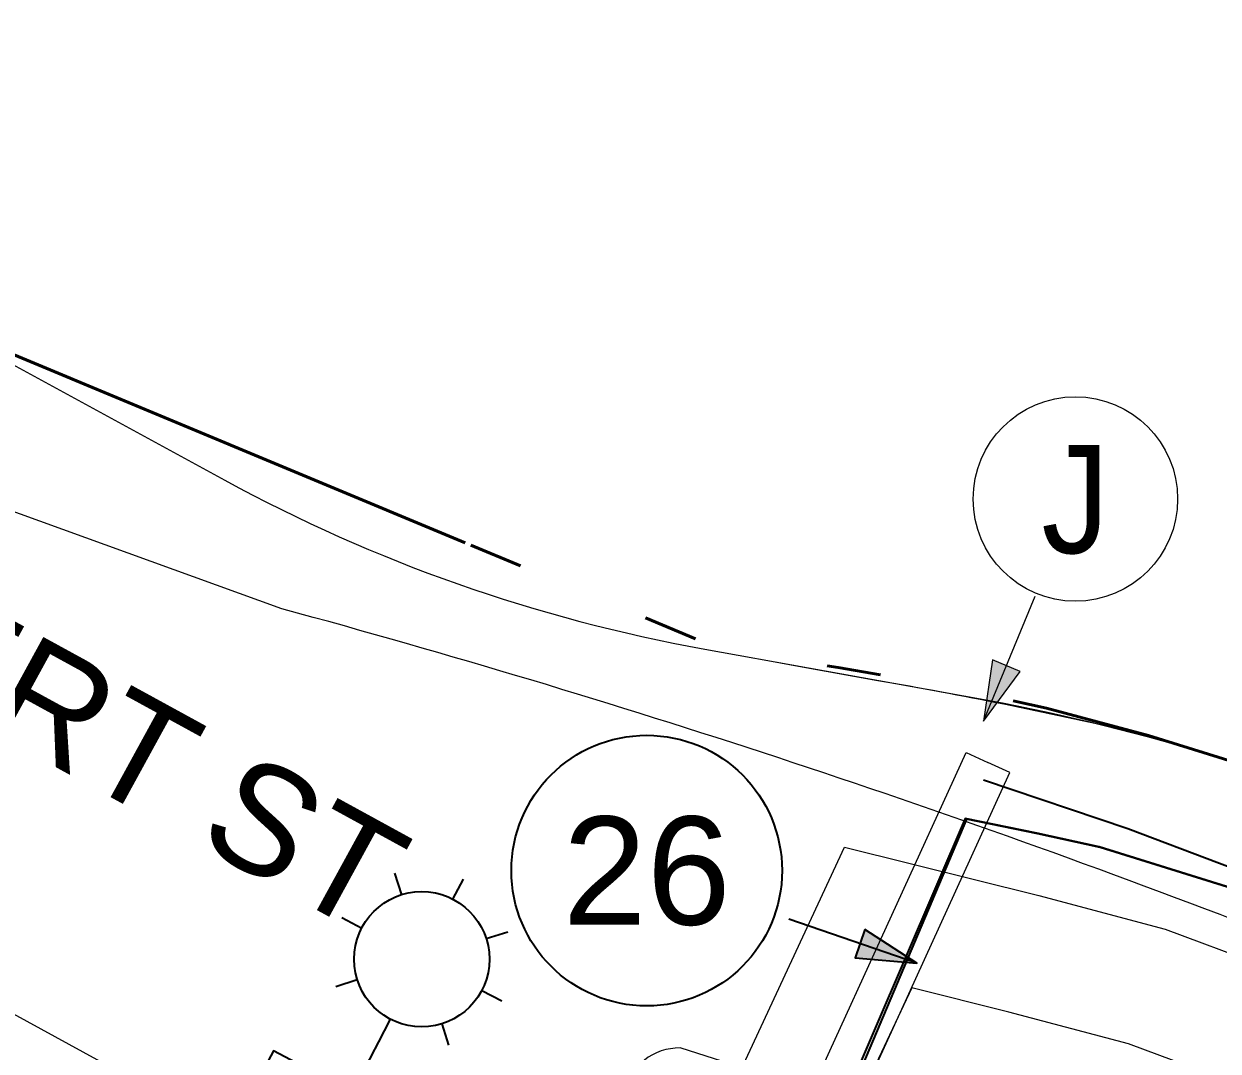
# Model space of a CAD drawing. Header units: metres. Extents: x 279683 to 1215799, y 6210454 to 24863887.
# Drawn here: x 280139.04 to 280158.9, y 6217044.48 to 6217061.56 of the extents above; entities that cross this region are included whole.
import ezdxf
from ezdxf.enums import TextEntityAlignment as Align

# ---------------------------------------------------------------- set-up
doc = ezdxf.new("R2010")
doc.units = ezdxf.units.M
doc.linetypes.add('PHANTOM', pattern=[6.15, 3, -0.75, 0.3, -0.75, 0.3, -0.75, 0.3])
doc.layers.get('0').update_dxf_attribs({"color": 6})
for name, color, linetype, lineweight in [('_User Miscellaneous1', 11, 'Continuous', 13), ('_User Miscellaneous6', 13, 'Continuous', 13), ('_User Miscellaneous7', 3, 'Continuous', 13), ('_User_HV_Exist', 1, 'Continuous', 25), ('_User_LV_Exist', 5, 'Continuous', 25), ('Cadastre Road Names_SP_HV_LV_SL_EXT', 211, 'Continuous', 15)]:
    doc.layers.add(name, color=color, linetype=linetype, lineweight=lineweight)
doc.layers.add('_User Miscellaneous11', color=252, linetype='Continuous', lineweight=13, transparency=0.5)
for name, color, linetype in [('Duct_SP_NEW', 2, 'Continuous'), ('Mains_LV_New_T84', 2, 'Cable x'), ('Notes_SP_NEW', 2, 'Continuous'), ('Trench_SP_NEW', 2, 'Continuous')]:
    doc.layers.add(name, color=color, linetype=linetype)
doc.styles.add('SL_LABEL', font='arial.ttf', dxfattribs={"height": 2})
doc.styles.get("Standard").update_dxf_attribs({"font": 'arial.ttf'})
doc.linetypes.add('Cable New UG', pattern='A,5.5,-0.01,["X",Standard,S=1.8,R=0,X=0,Y=-0.94],-1.7', length=7.21)
doc.linetypes.add('Cable x', pattern='A,4.5,-0.01,["X",Standard,S=1.25,R=0,X=0,Y=-0.65],-1.2', length=5.71)
doc.linetypes.add('IE Trench HV', pattern='A,4,-0.4,["/",Standard,S=2,R=0,X=0.25,Y=-1],-1.6', length=6)

# ---------------------------------------------------------------- blocks, each defined once
blk = doc.blocks.new('*U426')
h = blk.add_hatch(color=256)
h.dxf.hatch_style = 1
h.paths.add_polyline_path([(-0.916, -2.868), (-1.378, -2.677), (-1.529, -3.696)])
at = {"flags": 128}
blk.add_lwpolyline([(-0.916, -2.868), (-1.378, -2.677), (-1.529, -3.696), (-0.916, -2.868)], dxfattribs=at)
blk.add_wipeout([(0, 1.75), (-0.021, 1.75), (-0.043, 1.749), (-0.064, 1.749), (-0.086, 1.748), (-0.107, 1.747), (-0.129, 1.745), (-0.15, 1.744), (-0.172, 1.742), (-0.193, 1.739), (-0.214, 1.737), (-0.236, 1.734), (-0.257, 1.731), (-0.278, 1.728), (-0.299, 1.724), (-0.32, 1.72), (-0.341, 1.716), (-0.362, 1.712), (-0.383, 1.707), (-0.404, 1.703), (-0.425, 1.698), (-0.446, 1.692), (-0.467, 1.687), (-0.487, 1.681), (-0.508, 1.675), (-0.529, 1.668), (-0.549, 1.662), (-0.569, 1.655), (-0.59, 1.648), (-0.61, 1.64), (-0.63, 1.633), (-0.65, 1.625), (-0.67, 1.617), (-0.689, 1.608), (-0.709, 1.6), (-0.729, 1.591), (-0.748, 1.582), (-0.768, 1.573), (-0.787, 1.563), (-0.806, 1.553), (-0.825, 1.543), (-0.844, 1.533), (-0.863, 1.523), (-0.881, 1.512), (-0.9, 1.501), (-0.918, 1.49), (-0.936, 1.478), (-0.954, 1.467), (-0.972, 1.455), (-0.99, 1.443), (-1.008, 1.431), (-1.025, 1.418), (-1.042, 1.406), (-1.06, 1.393), (-1.077, 1.38), (-1.094, 1.366), (-1.11, 1.353), (-1.127, 1.339), (-1.143, 1.325), (-1.159, 1.311), (-1.175, 1.297), (-1.191, 1.282), (-1.207, 1.267), (-1.222, 1.253), (-1.237, 1.237), (-1.253, 1.222), (-1.267, 1.207), (-1.282, 1.191), (-1.297, 1.175), (-1.311, 1.159), (-1.325, 1.143), (-1.339, 1.127), (-1.353, 1.11), (-1.366, 1.094), (-1.38, 1.077), (-1.393, 1.06), (-1.406, 1.042), (-1.418, 1.025), (-1.431, 1.008), (-1.443, 0.99), (-1.455, 0.972), (-1.467, 0.954), (-1.478, 0.936), (-1.49, 0.918), (-1.501, 0.9), (-1.512, 0.881), (-1.523, 0.863), (-1.533, 0.844), (-1.543, 0.825), (-1.553, 0.806), (-1.563, 0.787), (-1.573, 0.768), (-1.582, 0.748), (-1.591, 0.729), (-1.6, 0.709), (-1.608, 0.689), (-1.617, 0.67), (-1.625, 0.65), (-1.633, 0.63), (-1.64, 0.61), (-1.648, 0.59), (-1.655, 0.569), (-1.662, 0.549), (-1.668, 0.529), (-1.675, 0.508), (-1.681, 0.487), (-1.687, 0.467), (-1.692, 0.446), (-1.698, 0.425), (-1.703, 0.404), (-1.707, 0.383), (-1.712, 0.362), (-1.716, 0.341), (-1.72, 0.32), (-1.724, 0.299), (-1.728, 0.278), (-1.731, 0.257), (-1.734, 0.236), (-1.737, 0.214), (-1.739, 0.193), (-1.742, 0.172), (-1.744, 0.15), (-1.745, 0.129), (-1.747, 0.107), (-1.748, 0.086), (-1.749, 0.064), (-1.749, 0.043), (-1.75, 0.021), (-1.75, 0), (-1.75, -0.021), (-1.749, -0.043), (-1.749, -0.064), (-1.748, -0.086), (-1.747, -0.107), (-1.745, -0.129), (-1.744, -0.15), (-1.742, -0.172), (-1.739, -0.193), (-1.737, -0.214), (-1.734, -0.236), (-1.731, -0.257), (-1.728, -0.278), (-1.724, -0.299), (-1.72, -0.32), (-1.716, -0.341), (-1.712, -0.362), (-1.707, -0.383), (-1.703, -0.404), (-1.698, -0.425), (-1.692, -0.446), (-1.687, -0.467), (-1.681, -0.487), (-1.675, -0.508), (-1.668, -0.529), (-1.662, -0.549), (-1.655, -0.569), (-1.648, -0.59), (-1.64, -0.61), (-1.633, -0.63), (-1.625, -0.65), (-1.617, -0.67), (-1.608, -0.689), (-1.6, -0.709), (-1.591, -0.729), (-1.582, -0.748), (-1.573, -0.768), (-1.563, -0.787), (-1.553, -0.806), (-1.543, -0.825), (-1.533, -0.844), (-1.523, -0.863), (-1.512, -0.881), (-1.501, -0.9), (-1.49, -0.918), (-1.478, -0.936), (-1.467, -0.954), (-1.455, -0.972), (-1.443, -0.99), (-1.431, -1.008), (-1.418, -1.025), (-1.406, -1.042), (-1.393, -1.06), (-1.38, -1.077), (-1.366, -1.094), (-1.353, -1.11), (-1.339, -1.127), (-1.325, -1.143), (-1.311, -1.159), (-1.297, -1.175), (-1.282, -1.191), (-1.267, -1.207), (-1.253, -1.222), (-1.237, -1.237), (-1.222, -1.253), (-1.207, -1.267), (-1.191, -1.282), (-1.175, -1.297), (-1.159, -1.311), (-1.143, -1.325), (-1.127, -1.339), (-1.11, -1.353), (-1.094, -1.366), (-1.077, -1.38), (-1.06, -1.393), (-1.042, -1.406), (-1.025, -1.418), (-1.008, -1.431), (-0.99, -1.443), (-0.972, -1.455), (-0.954, -1.467), (-0.936, -1.478), (-0.918, -1.49), (-0.9, -1.501), (-0.881, -1.512), (-0.863, -1.523), (-0.844, -1.533), (-0.825, -1.543), (-0.806, -1.553), (-0.787, -1.563), (-0.768, -1.573), (-0.748, -1.582), (-0.729, -1.591), (-0.709, -1.6), (-0.689, -1.608), (-0.67, -1.617), (-0.65, -1.625), (-0.63, -1.633), (-0.61, -1.64), (-0.59, -1.648), (-0.569, -1.655), (-0.549, -1.662), (-0.529, -1.668), (-0.508, -1.675), (-0.487, -1.681), (-0.467, -1.687), (-0.446, -1.692), (-0.425, -1.698), (-0.404, -1.703), (-0.383, -1.707), (-0.362, -1.712), (-0.341, -1.716), (-0.32, -1.72), (-0.299, -1.724), (-0.278, -1.728), (-0.257, -1.731), (-0.236, -1.734), (-0.214, -1.737), (-0.193, -1.739), (-0.172, -1.742), (-0.15, -1.744), (-0.129, -1.745), (-0.107, -1.747), (-0.086, -1.748), (-0.064, -1.749), (-0.043, -1.749), (-0.021, -1.75), (0, -1.75), (0.021, -1.75), (0.043, -1.749), (0.064, -1.749), (0.086, -1.748), (0.107, -1.747), (0.129, -1.745), (0.15, -1.744), (0.172, -1.742), (0.193, -1.739), (0.214, -1.737), (0.236, -1.734), (0.257, -1.731), (0.278, -1.728), (0.299, -1.724), (0.32, -1.72), (0.341, -1.716), (0.362, -1.712), (0.383, -1.707), (0.404, -1.703), (0.425, -1.698), (0.446, -1.692), (0.467, -1.687), (0.487, -1.681), (0.508, -1.675), (0.529, -1.668), (0.549, -1.662), (0.569, -1.655), (0.59, -1.648), (0.61, -1.64), (0.63, -1.633), (0.65, -1.625), (0.67, -1.617), (0.689, -1.608), (0.709, -1.6), (0.729, -1.591), (0.748, -1.582), (0.768, -1.573), (0.787, -1.563), (0.806, -1.553), (0.825, -1.543), (0.844, -1.533), (0.863, -1.523), (0.881, -1.512), (0.9, -1.501), (0.918, -1.49), (0.936, -1.478), (0.954, -1.467), (0.972, -1.455), (0.99, -1.443), (1.008, -1.431), (1.025, -1.418), (1.042, -1.406), (1.06, -1.393), (1.077, -1.38), (1.094, -1.366), (1.11, -1.353), (1.127, -1.339), (1.143, -1.325), (1.159, -1.311), (1.175, -1.297), (1.191, -1.282), (1.207, -1.267), (1.222, -1.253), (1.237, -1.237), (1.253, -1.222), (1.267, -1.207), (1.282, -1.191), (1.297, -1.175), (1.311, -1.159), (1.325, -1.143), (1.339, -1.127), (1.353, -1.11), (1.366, -1.094), (1.38, -1.077), (1.393, -1.06), (1.406, -1.042), (1.418, -1.025), (1.431, -1.008), (1.443, -0.99), (1.455, -0.972), (1.467, -0.954), (1.478, -0.936), (1.49, -0.918), (1.501, -0.9), (1.512, -0.881), (1.523, -0.863), (1.533, -0.844), (1.543, -0.825), (1.553, -0.806), (1.563, -0.787), (1.573, -0.768), (1.582, -0.748), (1.591, -0.729), (1.6, -0.709), (1.608, -0.689), (1.617, -0.67), (1.625, -0.65), (1.633, -0.63), (1.64, -0.61), (1.648, -0.59), (1.655, -0.569), (1.662, -0.549), (1.668, -0.529), (1.675, -0.508), (1.681, -0.487), (1.687, -0.467), (1.692, -0.446), (1.698, -0.425), (1.703, -0.404), (1.707, -0.383), (1.712, -0.362), (1.716, -0.341), (1.72, -0.32), (1.724, -0.299), (1.728, -0.278), (1.731, -0.257), (1.734, -0.236), (1.737, -0.214), (1.739, -0.193), (1.742, -0.172), (1.744, -0.15), (1.745, -0.129), (1.747, -0.107), (1.748, -0.086), (1.749, -0.064), (1.749, -0.043), (1.75, -0.021), (1.75, 0), (1.75, 0.021), (1.749, 0.043), (1.749, 0.064), (1.748, 0.086), (1.747, 0.107), (1.745, 0.129), (1.744, 0.15), (1.742, 0.172), (1.739, 0.193), (1.737, 0.214), (1.734, 0.236), (1.731, 0.257), (1.728, 0.278), (1.724, 0.299), (1.72, 0.32), (1.716, 0.341), (1.712, 0.362), (1.707, 0.383), (1.703, 0.404), (1.698, 0.425), (1.692, 0.446), (1.687, 0.467), (1.681, 0.487), (1.675, 0.508), (1.668, 0.529), (1.662, 0.549), (1.655, 0.569), (1.648, 0.59), (1.64, 0.61), (1.633, 0.63), (1.625, 0.65), (1.617, 0.67), (1.608, 0.689), (1.6, 0.709), (1.591, 0.729), (1.582, 0.748), (1.573, 0.768), (1.563, 0.787), (1.553, 0.806), (1.543, 0.825), (1.533, 0.844), (1.523, 0.863), (1.512, 0.881), (1.501, 0.9), (1.49, 0.918), (1.478, 0.936), (1.467, 0.954), (1.455, 0.972), (1.443, 0.99), (1.431, 1.008), (1.418, 1.025), (1.406, 1.042), (1.393, 1.06), (1.38, 1.077), (1.366, 1.094), (1.353, 1.11), (1.339, 1.127), (1.325, 1.143), (1.311, 1.159), (1.297, 1.175), (1.282, 1.191), (1.267, 1.207), (1.253, 1.222), (1.237, 1.237), (1.222, 1.253), (1.207, 1.267), (1.191, 1.282), (1.175, 1.297), (1.159, 1.311), (1.143, 1.325), (1.127, 1.339), (1.11, 1.353), (1.094, 1.366), (1.077, 1.38), (1.06, 1.393), (1.042, 1.406), (1.025, 1.418), (1.008, 1.431), (0.99, 1.443), (0.972, 1.455), (0.954, 1.467), (0.936, 1.478), (0.918, 1.49), (0.9, 1.501), (0.881, 1.512), (0.863, 1.523), (0.844, 1.533), (0.825, 1.543), (0.806, 1.553), (0.787, 1.563), (0.768, 1.573), (0.748, 1.582), (0.729, 1.591), (0.709, 1.6), (0.689, 1.608), (0.67, 1.617), (0.65, 1.625), (0.63, 1.633), (0.61, 1.64), (0.59, 1.648), (0.569, 1.655), (0.549, 1.662), (0.529, 1.668), (0.508, 1.675), (0.487, 1.681), (0.467, 1.687), (0.446, 1.692), (0.425, 1.698), (0.404, 1.703), (0.383, 1.707), (0.362, 1.712), (0.341, 1.716), (0.32, 1.72), (0.299, 1.724), (0.278, 1.728), (0.257, 1.731), (0.236, 1.734), (0.214, 1.737), (0.193, 1.739), (0.172, 1.742), (0.15, 1.744), (0.129, 1.745), (0.107, 1.747), (0.086, 1.748), (0.064, 1.749), (0.043, 1.749), (0.021, 1.75)])
blk.add_line((-1.529, -3.696), (-0.669, -1.617))
blk.add_circle((0, 0), 1.7)
at = {"width": 0.9}
blk.add_attdef('CODE', text='', height=1.8, dxfattribs=at).set_placement((0, 0), align=Align.MIDDLE_CENTER)
at = {"flags": 1}
blk.add_attdef('Z', (0, 0), '', height=0.2, dxfattribs=at)
blk = doc.blocks.new('*U443')
h = blk.add_hatch(color=256)
h.dxf.hatch_style = 1
h.paths.add_polyline_path([(3.629, -0.979), (3.466, -1.452), (4.493, -1.54)])
at = {"flags": 128}
blk.add_lwpolyline([(3.629, -0.979), (3.466, -1.452), (4.493, -1.54), (3.629, -0.979)], dxfattribs=at)
blk.add_wipeout([(-0.014, 2.35), (-0.043, 2.35), (-0.072, 2.349), (-0.101, 2.348), (-0.13, 2.346), (-0.158, 2.345), (-0.187, 2.343), (-0.216, 2.34), (-0.245, 2.337), (-0.273, 2.334), (-0.302, 2.331), (-0.331, 2.327), (-0.359, 2.322), (-0.388, 2.318), (-0.416, 2.313), (-0.444, 2.308), (-0.473, 2.302), (-0.501, 2.296), (-0.529, 2.29), (-0.557, 2.283), (-0.585, 2.276), (-0.613, 2.269), (-0.641, 2.261), (-0.668, 2.253), (-0.696, 2.245), (-0.723, 2.236), (-0.751, 2.227), (-0.778, 2.217), (-0.805, 2.208), (-0.832, 2.198), (-0.859, 2.187), (-0.886, 2.177), (-0.913, 2.166), (-0.939, 2.154), (-0.965, 2.143), (-0.992, 2.13), (-1.018, 2.118), (-1.044, 2.106), (-1.069, 2.093), (-1.095, 2.079), (-1.12, 2.066), (-1.146, 2.052), (-1.171, 2.038), (-1.196, 2.023), (-1.22, 2.008), (-1.245, 1.993), (-1.269, 1.978), (-1.294, 1.962), (-1.318, 1.946), (-1.341, 1.93), (-1.365, 1.913), (-1.388, 1.896), (-1.411, 1.879), (-1.434, 1.861), (-1.457, 1.844), (-1.48, 1.826), (-1.502, 1.807), (-1.524, 1.789), (-1.546, 1.77), (-1.567, 1.751), (-1.589, 1.732), (-1.61, 1.712), (-1.631, 1.692), (-1.651, 1.672), (-1.672, 1.651), (-1.692, 1.631), (-1.712, 1.61), (-1.732, 1.589), (-1.751, 1.567), (-1.77, 1.546), (-1.789, 1.524), (-1.807, 1.502), (-1.826, 1.48), (-1.844, 1.457), (-1.861, 1.434), (-1.879, 1.411), (-1.896, 1.388), (-1.913, 1.365), (-1.93, 1.341), (-1.946, 1.318), (-1.962, 1.294), (-1.978, 1.269), (-1.993, 1.245), (-2.008, 1.22), (-2.023, 1.196), (-2.038, 1.171), (-2.052, 1.146), (-2.066, 1.12), (-2.079, 1.095), (-2.093, 1.069), (-2.106, 1.044), (-2.118, 1.018), (-2.13, 0.992), (-2.143, 0.965), (-2.154, 0.939), (-2.166, 0.913), (-2.177, 0.886), (-2.187, 0.859), (-2.198, 0.832), (-2.208, 0.805), (-2.217, 0.778), (-2.227, 0.751), (-2.236, 0.723), (-2.245, 0.696), (-2.253, 0.668), (-2.261, 0.641), (-2.269, 0.613), (-2.276, 0.585), (-2.283, 0.557), (-2.29, 0.529), (-2.296, 0.501), (-2.302, 0.473), (-2.308, 0.444), (-2.313, 0.416), (-2.318, 0.388), (-2.322, 0.359), (-2.327, 0.331), (-2.331, 0.302), (-2.334, 0.273), (-2.337, 0.245), (-2.34, 0.216), (-2.343, 0.187), (-2.345, 0.158), (-2.346, 0.13), (-2.348, 0.101), (-2.349, 0.072), (-2.35, 0.043), (-2.35, 0.014), (-2.35, -0.014), (-2.35, -0.043), (-2.349, -0.072), (-2.348, -0.101), (-2.346, -0.13), (-2.345, -0.158), (-2.343, -0.187), (-2.34, -0.216), (-2.337, -0.245), (-2.334, -0.273), (-2.331, -0.302), (-2.327, -0.331), (-2.322, -0.359), (-2.318, -0.388), (-2.313, -0.416), (-2.308, -0.444), (-2.302, -0.473), (-2.296, -0.501), (-2.29, -0.529), (-2.283, -0.557), (-2.276, -0.585), (-2.269, -0.613), (-2.261, -0.641), (-2.253, -0.668), (-2.245, -0.696), (-2.236, -0.723), (-2.227, -0.751), (-2.217, -0.778), (-2.208, -0.805), (-2.198, -0.832), (-2.187, -0.859), (-2.177, -0.886), (-2.166, -0.913), (-2.154, -0.939), (-2.143, -0.965), (-2.13, -0.992), (-2.118, -1.018), (-2.106, -1.044), (-2.093, -1.069), (-2.079, -1.095), (-2.066, -1.12), (-2.052, -1.146), (-2.038, -1.171), (-2.023, -1.196), (-2.008, -1.22), (-1.993, -1.245), (-1.978, -1.269), (-1.962, -1.294), (-1.946, -1.318), (-1.93, -1.341), (-1.913, -1.365), (-1.896, -1.388), (-1.879, -1.411), (-1.861, -1.434), (-1.844, -1.457), (-1.826, -1.48), (-1.807, -1.502), (-1.789, -1.524), (-1.77, -1.546), (-1.751, -1.567), (-1.732, -1.589), (-1.712, -1.61), (-1.692, -1.631), (-1.672, -1.651), (-1.651, -1.672), (-1.631, -1.692), (-1.61, -1.712), (-1.589, -1.732), (-1.567, -1.751), (-1.546, -1.77), (-1.524, -1.789), (-1.502, -1.807), (-1.48, -1.826), (-1.457, -1.844), (-1.434, -1.861), (-1.411, -1.879), (-1.388, -1.896), (-1.365, -1.913), (-1.341, -1.93), (-1.318, -1.946), (-1.294, -1.962), (-1.269, -1.978), (-1.245, -1.993), (-1.22, -2.008), (-1.196, -2.023), (-1.171, -2.038), (-1.146, -2.052), (-1.12, -2.066), (-1.095, -2.079), (-1.069, -2.093), (-1.044, -2.106), (-1.018, -2.118), (-0.992, -2.13), (-0.965, -2.143), (-0.939, -2.154), (-0.913, -2.166), (-0.886, -2.177), (-0.859, -2.187), (-0.832, -2.198), (-0.805, -2.208), (-0.778, -2.217), (-0.751, -2.227), (-0.723, -2.236), (-0.696, -2.245), (-0.668, -2.253), (-0.641, -2.261), (-0.613, -2.269), (-0.585, -2.276), (-0.557, -2.283), (-0.529, -2.29), (-0.501, -2.296), (-0.473, -2.302), (-0.444, -2.308), (-0.416, -2.313), (-0.388, -2.318), (-0.359, -2.322), (-0.331, -2.327), (-0.302, -2.331), (-0.273, -2.334), (-0.245, -2.337), (-0.216, -2.34), (-0.187, -2.343), (-0.158, -2.345), (-0.13, -2.346), (-0.101, -2.348), (-0.072, -2.349), (-0.043, -2.35), (-0.014, -2.35), (0.014, -2.35), (0.043, -2.35), (0.072, -2.349), (0.101, -2.348), (0.13, -2.346), (0.158, -2.345), (0.187, -2.343), (0.216, -2.34), (0.245, -2.337), (0.273, -2.334), (0.302, -2.331), (0.331, -2.327), (0.359, -2.322), (0.388, -2.318), (0.416, -2.313), (0.444, -2.308), (0.473, -2.302), (0.501, -2.296), (0.529, -2.29), (0.557, -2.283), (0.585, -2.276), (0.613, -2.269), (0.641, -2.261), (0.668, -2.253), (0.696, -2.245), (0.723, -2.236), (0.751, -2.227), (0.778, -2.217), (0.805, -2.208), (0.832, -2.198), (0.859, -2.187), (0.886, -2.177), (0.913, -2.166), (0.939, -2.154), (0.965, -2.143), (0.992, -2.13), (1.018, -2.118), (1.044, -2.106), (1.069, -2.093), (1.095, -2.079), (1.12, -2.066), (1.146, -2.052), (1.171, -2.038), (1.196, -2.023), (1.22, -2.008), (1.245, -1.993), (1.269, -1.978), (1.294, -1.962), (1.318, -1.946), (1.341, -1.93), (1.365, -1.913), (1.388, -1.896), (1.411, -1.879), (1.434, -1.861), (1.457, -1.844), (1.48, -1.826), (1.502, -1.807), (1.524, -1.789), (1.546, -1.77), (1.567, -1.751), (1.589, -1.732), (1.61, -1.712), (1.631, -1.692), (1.651, -1.672), (1.672, -1.651), (1.692, -1.631), (1.712, -1.61), (1.732, -1.589), (1.751, -1.567), (1.77, -1.546), (1.789, -1.524), (1.807, -1.502), (1.826, -1.48), (1.844, -1.457), (1.861, -1.434), (1.879, -1.411), (1.896, -1.388), (1.913, -1.365), (1.93, -1.341), (1.946, -1.318), (1.962, -1.294), (1.978, -1.269), (1.993, -1.245), (2.008, -1.22), (2.023, -1.196), (2.038, -1.171), (2.052, -1.146), (2.066, -1.12), (2.079, -1.095), (2.093, -1.069), (2.106, -1.044), (2.118, -1.018), (2.13, -0.992), (2.143, -0.965), (2.154, -0.939), (2.166, -0.913), (2.177, -0.886), (2.187, -0.859), (2.198, -0.832), (2.208, -0.805), (2.217, -0.778), (2.227, -0.751), (2.236, -0.723), (2.245, -0.696), (2.253, -0.668), (2.261, -0.641), (2.269, -0.613), (2.276, -0.585), (2.283, -0.557), (2.29, -0.529), (2.296, -0.501), (2.302, -0.473), (2.308, -0.444), (2.313, -0.416), (2.318, -0.388), (2.322, -0.359), (2.327, -0.331), (2.331, -0.302), (2.334, -0.273), (2.337, -0.245), (2.34, -0.216), (2.343, -0.187), (2.345, -0.158), (2.346, -0.13), (2.348, -0.101), (2.349, -0.072), (2.35, -0.043), (2.35, -0.014), (2.35, 0.014), (2.35, 0.043), (2.349, 0.072), (2.348, 0.101), (2.346, 0.13), (2.345, 0.158), (2.343, 0.187), (2.34, 0.216), (2.337, 0.245), (2.334, 0.273), (2.331, 0.302), (2.327, 0.331), (2.322, 0.359), (2.318, 0.388), (2.313, 0.416), (2.308, 0.444), (2.302, 0.473), (2.296, 0.501), (2.29, 0.529), (2.283, 0.557), (2.276, 0.585), (2.269, 0.613), (2.261, 0.641), (2.253, 0.668), (2.245, 0.696), (2.236, 0.723), (2.227, 0.751), (2.217, 0.778), (2.208, 0.805), (2.198, 0.832), (2.187, 0.859), (2.177, 0.886), (2.166, 0.913), (2.154, 0.939), (2.143, 0.965), (2.13, 0.992), (2.118, 1.018), (2.106, 1.044), (2.093, 1.069), (2.079, 1.095), (2.066, 1.12), (2.052, 1.146), (2.038, 1.171), (2.023, 1.196), (2.008, 1.22), (1.993, 1.245), (1.978, 1.269), (1.962, 1.294), (1.946, 1.318), (1.93, 1.341), (1.913, 1.365), (1.896, 1.388), (1.879, 1.411), (1.861, 1.434), (1.844, 1.457), (1.826, 1.48), (1.807, 1.502), (1.789, 1.524), (1.77, 1.546), (1.751, 1.567), (1.732, 1.589), (1.712, 1.61), (1.692, 1.631), (1.672, 1.651), (1.651, 1.672), (1.631, 1.692), (1.61, 1.712), (1.589, 1.732), (1.567, 1.751), (1.546, 1.77), (1.524, 1.789), (1.502, 1.807), (1.48, 1.826), (1.457, 1.844), (1.434, 1.861), (1.411, 1.879), (1.388, 1.896), (1.365, 1.913), (1.341, 1.93), (1.318, 1.946), (1.294, 1.962), (1.269, 1.978), (1.245, 1.993), (1.22, 2.008), (1.196, 2.023), (1.171, 2.038), (1.146, 2.052), (1.12, 2.066), (1.095, 2.079), (1.069, 2.093), (1.044, 2.106), (1.018, 2.118), (0.992, 2.13), (0.965, 2.143), (0.939, 2.154), (0.913, 2.166), (0.886, 2.177), (0.859, 2.187), (0.832, 2.198), (0.805, 2.208), (0.778, 2.217), (0.751, 2.227), (0.723, 2.236), (0.696, 2.245), (0.668, 2.253), (0.641, 2.261), (0.613, 2.269), (0.585, 2.276), (0.557, 2.283), (0.529, 2.29), (0.501, 2.296), (0.473, 2.302), (0.444, 2.308), (0.416, 2.313), (0.388, 2.318), (0.359, 2.322), (0.331, 2.327), (0.302, 2.331), (0.273, 2.334), (0.245, 2.337), (0.216, 2.34), (0.187, 2.343), (0.158, 2.345), (0.13, 2.346), (0.101, 2.348), (0.072, 2.349), (0.043, 2.35), (0.014, 2.35)])
blk.add_line((4.493, -1.54), (2.365, -0.81))
blk.add_circle((0, 0), 2.25)
at = {"width": 0.9}
blk.add_attdef('CODE', text='', height=1.8, dxfattribs=at).set_placement((0, 0), align=Align.MIDDLE_CENTER)
at = {"flags": 1}
blk.add_attdef('Z', (0, 0), '', height=0.2, dxfattribs=at)
blk = doc.blocks.new('*U441')
at = {"width": 0.9, "flags": 8}
blk.add_attdef('ASSET_NUM', text='', height=2, dxfattribs=at).set_placement((4, 2), align=Align.MIDDLE_LEFT)
at = {"ltscale": 10}
blk.add_wipeout([(-2.088, 0.373), (0.373, 2.088), (2.088, -0.373), (-0.373, -2.088)], dxfattribs=at)
blk.add_lwpolyline([(0.373, 2.088), (-2.088, 0.373), (-0.373, -2.088), (2.088, -0.373)], close=True)
at = {"flags": 1}
blk.add_attdef('Z', (-2.351, -1.813), '', height=0.2, rotation=270, dxfattribs=at)
at = {"flags": 9}
for tag, p in [('NOTES', (-2, -1.813)), ('SUBURB', (-1.8, -1.813)), ('STREETNAME', (-1.6, -1.813)), ('LOCATION', (-1.4, -1.813)), ('LEGEND', (-1.2, -1.813)), ('USAGE', (-1, -1.813)), ('STATE', (-0.8, -1.813)), ('OWNED_BY', (-0.6, -1.813)), ('COLUMN_TYPE', (-0.4, -1.813)), ('STREET_CODE', (-0.2, -1.813)), ('STRUCTURE_PLANT_NUMBER', (0.031, -1.813))]:
    blk.add_attdef(tag, text='', height=0.2, rotation=270, dxfattribs=at).set_placement(p, align=Align.MIDDLE_LEFT)
blk = doc.blocks.new('*U442')
at = {"style": 'SL_LABEL'}
for tag, height, rotation, flags, p in [('ASSET_NUM', 1, 62.5457, 8, (2.34, 6.673)), ('STREET_CODE', 0.001, 270, 9, (0.001, 0))]:
    blk.add_attdef(tag, text='', height=height, rotation=rotation, dxfattribs=dict(at, flags=flags)).set_placement(p, align=Align.MIDDLE_LEFT)
for tag, height, rotation, flags, p in [('LNUMBER', 1, 62.5457, 8, (4.115, 5.751)), ('LANTNUMBER', 0.2, 270, 9, (-1.4, 2.6)), ('LOUTREACH', 0.2, 270, 9, (-1.4, 2.2)), ('LOUTREACHVOCAB', 0.2, 270, 9, (-1.4, 2)), ('LRATECODE', 0.2, 270, 9, (-1.4, 1.8)), ('LREMOVE', 0.2, 270, 9, (-1.4, 1.6)), ('LREPLACE', 0.2, 270, 9, (-1.4, 1.4)), ('LTYPE', 0.2, 270, 9, (-1.4, 1.2)), ('LTYPEVOCAB', 0.2, 270, 9, (-1.4, 1)), ('LEGEND', 0.2, 270, 9, (-1.4, 0.8)), ('SUBURB', 0.2, 270, 9, (-1.4, 0.6)), ('STREETNAME', 0.2, 270, 9, (-1.4, 0.4)), ('LOCATION', 0.2, 270, 9, (-1.4, 0.2)), ('LNEW', 0.2, 270, 9, (-6.4, 0)), ('LMASTVOCAB', 0.2, 270, 9, (-6.2, 0)), ('LMAST', 0.2, 270, 9, (-6, 0)), ('LLAMPVOCAB', 0.2, 270, 9, (-5.8, 0)), ('LLAMP', 0.2, 270, 9, (-5.6, 0)), ('LEXIST', 0.2, 270, 9, (-5.4, 0)), ('LCHARGE3PERCENT', 0.2, 270, 9, (-5.2, 0)), ('LCHARGE3', 0.2, 270, 9, (-5, 0)), ('LCHARGE2PERCENT', 0.2, 270, 9, (-4.8, 0)), ('LCHARGE2', 0.2, 270, 9, (-4.6, 0)), ('LCHARGE1PERCENT', 0.2, 270, 9, (-4.4, 0)), ('LCHARGE1', 0.2, 270, 9, (-4.2, 0)), ('LCATEGORY', 0.2, 270, 9, (-4, 0)), ('LBRACKETVOCAB', 0.2, 270, 9, (-3.8, 0)), ('LBRACKET', 0.2, 270, 9, (-3.6, 0)), ('LKINGHEIGHT', 0.2, 270, 9, (-3.4, 0)), ('CREPLACE', 0.2, 270, 9, (-3.2, 0)), ('CREMOVE', 0.2, 270, 9, (-3, 0)), ('CNUMBER', 0.2, 270, 9, (-2.8, 0)), ('CNEW', 0.2, 270, 9, (-2.6, 0)), ('CEXIST', 0.2, 270, 9, (-2.4, 0)), ('USAGE', 0.2, 270, 9, (-2.2, 0)), ('STATE', 0.2, 270, 9, (-2, 0)), ('OWNED_BY', 0.2, 270, 9, (-1.8, 0)), ('ORIENTATION', 0.2, 270, 9, (-1.6, 0)), ('OPERATING_VOLTAGE', 0.2, 270, 9, (-1.4, 0)), ('NOTES', 0.2, 270, 9, (-1.4, 0)), ('NO_PHASES', 0.2, 270, 9, (-1.2, 0)), ('LANTERN_TYPE', 0.2, 270, 9, (-1, 0)), ('LANTERN_PURPOSE', 0.2, 270, 9, (-0.8, 0)), ('CONTROL_TYPE', 0.2, 270, 9, (-0.6, 0)), ('CONSTRUCTED_VOLTAGE', 0.2, 270, 9, (-0.4, 0)), ('MAINTAINED_BY', 0.2, 270, 9, (-1.4, -0.663))]:
    blk.add_attdef(tag, text='', height=height, rotation=rotation, dxfattribs=dict(flags=flags)).set_placement(p, align=Align.MIDDLE_LEFT)
for tag, p, height, flags in [('Z', (0, 0), 0.001, 1), ('OPERATED_BY', (-1.4, -0.407), 0.2, 9)]:
    blk.add_attdef(tag, p, '', height=height, rotation=270, dxfattribs=dict(flags=flags))
blk.add_wipeout([(2.622, 5.047), (3.274, 4.002), (3.342, 2.772), (2.296, 2.119), (1.066, 2.052), (0.414, 3.097), (0.347, 4.328), (1.392, 4.98)])
for p, q in [((1.392, 4.98), (1.505, 4.622)), ((2.363, 4.548), (2.536, 4.881)), ((0.513, 4.241), (0.846, 4.068)), ((3.274, 4.002), (2.917, 3.889)), ((0.414, 3.097), (0.772, 3.21)), ((2.842, 3.031), (3.175, 2.858)), ((0, 0), (1.325, 2.551)), ((2.296, 2.119), (2.183, 2.477))]:
    blk.add_line(p, q)
blk.add_circle((1.844, 3.55), 1.125)

msp = doc.modelspace()

# ---------------------------------------------------------------- linework, layer by layer
at = {"layer": '_User Miscellaneous11', "flags": 128}
msp.add_lwpolyline([(280336.4484, 6217232.8536), (280214.8126, 6217185.4237), (280151.3041, 6217126.8642), (280125.9391, 6217081.2282), (280125.9519, 6217072.8698), (280125.9519, 6217072.8698), (280128.5029, 6217064.8332), (280135.893, 6217057.5093), (280142.3833, 6217053.9731, 0.080337), (280150.3641, 6217051.1631), (280153.8168, 6217050.5411), (280155.0711, 6217050.3152, -0.111427), (280169.4545, 6217044.089, -0.0103157), (280169.4545, 6217044.089), (280213.6976, 6217031.3307), (280459.15, 6216900.3674)], format="xyb", dxfattribs=at)
at = {"layer": '_User Miscellaneous11', "color": 0}
msp.add_lwpolyline([(280151.4161, 6217050.9736), (280151.9864, 6217050.8708), (280153.2455, 6217050.644, -0.0128493), (280157.4225, 6217049.8038, -0.093311), (280169.3066, 6217044.0899), (280169.3066, 6217044.0899, -0.2935663), (280197.7398, 6216965.9965, -0.0713377), (280189.5613, 6216944.0486), (280185.6842, 6216936.937), (280167.4953, 6216903.5733), (280149.7851, 6216871.0875), (280137.68, 6216848.8832, 0.1120787), (280135.6899, 6216841.8541, 0.0856697), (280136.4719, 6216835.8948, -0.3637328), (280129.0091, 6216817.4294)], format="xyb", dxfattribs=at)
at = {"layer": '_User Miscellaneous6', "lineweight": 13, "ltscale": 0.7, "transparency": 33554559, "flags": 128}
for points in [[(280087.7036, 6217020.845, 0.1281457), (280088.7317, 6217024.7462, -0.1896081), (280090.8908, 6217030.1907), (280100.6901, 6217040.6611, -0.0853812), (280112.5717, 6217049.6903, -0.0994754), (280118.9997, 6217051.2334, -0.1313921), (280129.0347, 6217048.77), (280133.0754, 6217046.552), (280147.5154, 6217038.6299, -0.4299449), (280174.1962, 6216952.4252), (280111.192, 6216836.8567, 1.5189994), (280133.1426, 6216834.815, -0.2060339), (280134.607, 6216850.5585), (280186.4884, 6216945.7238, 0.3389814), (280171.6678, 6217039.0987, 0.0369518), (280164.7303, 6217043.8288), (280159.6865, 6217046.4575, 0.0260236), (280143.3352, 6217051.8339), (280134.8878, 6217054.8862, -0.1941111), (280124.2797, 6217066.6918)], [(280149.9587, 6217044.5296, 0.8148086), (280149.5555, 6217042.7377, -0.4390735), (280178.5864, 6216950.0318), (280130.2736, 6216861.4124, 0.1703036), (280129.5272, 6216856.8388), (280129.9679, 6216854.3553, 0.7089582), (280130.8992, 6216854.2033), (280182.0984, 6216948.1171, 0.359552), (280166.3456, 6217036.9068, 0.0513896), (280155.9254, 6217042.6354), (280149.9587, 6217044.5296)]]:
    msp.add_lwpolyline(points, format="xyb", dxfattribs=at)
at = {"layer": '_User Miscellaneous7', "linetype": 'PHANTOM', "lineweight": 40, "ltscale": 3, "flags": 128}
msp.add_lwpolyline([(280198.0168, 6216967.2963, 0.2605368), (280175.4967, 6217038.8406, 0.1805898), (280150.8248, 6217051.0801), (280137.5006, 6217056.6334), (280128.0517, 6217065.7093), (280125.542, 6217073.7136), (280125.5362, 6217081.6365), (280151.091, 6217127.5882)], format="xyb", dxfattribs=at)
at = {"layer": '_User_HV_Exist', "linetype": 'Cable New UG', "lineweight": 0, "flags": 128}
for points in [[(280076.4997, 6217073.962), (280076.4997, 6217073.962), (280083.619, 6217070.054), (280085.0616, 6217072.6858), (280093.2726, 6217068.1838), (280096.1127, 6217058.4501), (280096.1229, 6217058.4151), (280112.1467, 6217051.1481), (280112.7165, 6217051.5632), (280128.9153, 6217050.5454), (280148.8612, 6217039.6235), (280152.6881, 6217047.8707), (280155.9228, 6217047.0641), (280158.0186, 6217046.5054), (280161.1126, 6217045.353), (280164.299, 6217043.7676), (280168.0424, 6217041.2779), (280170.814, 6217039.0174), (280173.8136, 6217036.3016), (280181.0178, 6217028.3295), (280185.5532, 6217021.8168), (280188.0628, 6217017.4379), (280189.4033, 6217014.7727), (280191.7151, 6217009.3985), (280192.5016, 6217007.2519), (280193.9681, 6217002.55), (280195.6509, 6216994.8731), (280196.1593, 6216991.1974), (280196.4282, 6216988.3044), (280196.6192, 6216983.8376), (280196.5157, 6216978.9016), (280196.2486, 6216975.4694), (280196.0043, 6216971.742), (280196.0043, 6216971.742), (280196.0043, 6216971.742), (280210.3511, 6216972.0639)], [(280210.7392, 6216948.067), (280191.5773, 6216947.309), (280191.8289, 6216962.1766), (280192.8727, 6216967.5149), (280194.258, 6216975.6675), (280194.5174, 6216979.0003), (280194.6183, 6216983.8158), (280194.4321, 6216988.169), (280194.172, 6216990.9677), (280193.6805, 6216994.5214), (280192.033, 6217002.0372), (280190.6068, 6217006.6098), (280189.8561, 6217008.6588), (280187.5897, 6217013.9275), (280186.3005, 6217016.4906), (280183.8617, 6217020.7461), (280179.449, 6217027.0825), (280172.397, 6217034.8863), (280169.5099, 6217037.5001), (280166.8538, 6217039.6665), (280163.2958, 6217042.0329), (280160.3159, 6217043.5155), (280157.4105, 6217044.5976), (280155.4233, 6217045.1274), (280153.807, 6217045.5305), (280149.754, 6217036.9283), (280128.3454, 6217048.5772), (280113.3112, 6217049.5219), (280112.3823, 6217048.8452), (280096.4705, 6217056.2739), (280093.5945, 6217051.773), (280085.8349, 6217055.5689), (280088.6728, 6217058.8999), (280094.0586, 6217058.8591)]]:
    msp.add_lwpolyline(points, dxfattribs=at)
at = {"layer": '_User_LV_Exist', "linetype": 'Cable New UG', "flags": 128}
msp.add_lwpolyline([(280210.5286, 6216955.7859), (280212.9057, 6216955.6678), (280214.2809, 6216955.6688), (280214.4132, 6216950.6887), (280193.8884, 6216950.8269), (280194.2261, 6216972.0125), (280194.1542, 6216975.6722), (280197.4175, 6216977.6154), (280197.5693, 6216980.5791), (280197.6043, 6216983.4387), (280197.4888, 6216987.1164), (280197.3102, 6216989.5765), (280197.0365, 6216992.145), (280196.5925, 6216995.2053), (280196.1242, 6216997.7494), (280195.3987, 6217000.9734), (280194.714, 6217003.5355), (280193.6046, 6217007.0765), (280192.5466, 6217009.9834), (280191.4034, 6217012.7658), (280190.4435, 6217014.8845), (280189.1578, 6217017.4774), (280187.9262, 6217019.7488), (280186.1623, 6217022.7103), (280185.1548, 6217024.2733), (280182.1363, 6217028.5038), (280180.5028, 6217030.5574), (280179.0091, 6217032.3133), (280177.3458, 6217034.1466), (280175.807, 6217035.7395), (280173.987, 6217037.5076), (280171.6377, 6217039.6223), (280169.8631, 6217041.1058), (280167.7163, 6217042.7693), (280165.136, 6217044.4391), (280163.2673, 6217045.4529), (280161.0366, 6217046.4732), (280159.3782, 6217047.109), (280156.9218, 6217047.8728), (280155.8864, 6217048.1012), (280154.6963, 6217048.3464), (280151.6863, 6217041.331), (280158.1768, 6217037.8771), (280155.1656, 6217032.7349), (280149.0721, 6217036.0878)], dxfattribs=at)
at = {"layer": 'Duct_SP_NEW', "lineweight": 0}
for p, q in [((280148.2629, 6217035.3161), (280154.7105, 6217049.4446)), ((280154.7105, 6217049.4446), (280155.0744, 6217049.2786)), ((280155.4383, 6217049.1125), (280155.0744, 6217049.2786)), ((280148.9907, 6217034.9839), (280155.4383, 6217049.1125))]:
    msp.add_line(p, q, dxfattribs=at)
at = {"layer": 'Mains_LV_New_T84', "color": 2, "linetype": 'Cable New UG', "flags": 128}
msp.add_lwpolyline([(280201.7164, 6216964.1232), (280195.4395, 6216964.9027), (280195.9062, 6216966.9659), (280196.308, 6216968.9355), (280196.7407, 6216971.4438), (280197.0133, 6216973.3658), (280197.24, 6216975.3342), (280197.4363, 6216977.6049), (280197.5881, 6216980.5687), (280197.6231, 6216983.4283), (280197.5076, 6216987.106), (280197.329, 6216989.5661), (280197.0553, 6216992.1345), (280196.6113, 6216995.1948), (280196.1431, 6216997.7389), (280195.4175, 6217000.963), (280194.7329, 6217003.525), (280193.6234, 6217007.066), (280192.5654, 6217009.9729), (280191.4222, 6217012.7554), (280190.4623, 6217014.874), (280189.1767, 6217017.4669), (280187.945, 6217019.7383), (280186.1812, 6217022.6999), (280185.1736, 6217024.2629), (280182.1551, 6217028.4934), (280180.5216, 6217030.547), (280179.0279, 6217032.3029), (280177.3646, 6217034.1362), (280175.8258, 6217035.7291), (280174.0058, 6217037.4972), (280171.6565, 6217039.6119), (280169.8819, 6217041.0954), (280167.7352, 6217042.7589), (280165.1548, 6217044.4287), (280163.2861, 6217045.4425), (280161.0554, 6217046.4628), (280159.397, 6217047.0986), (280156.9406, 6217047.8623), (280155.9052, 6217048.0908), (280154.7151, 6217048.3359), (280150.6833, 6217038.7906), (280156.8407, 6217035.1655), (280155.6631, 6217032.4336), (280149.0909, 6217036.0774)], dxfattribs=at)
at = {"layer": 'Trench_SP_NEW', "linetype": 'IE Trench HV', "flags": 128}
msp.add_lwpolyline([(280154.9979, 6217048.9886), (280157.4014, 6217048.1805), (280160.4479, 6217047.0293), (280162.5689, 6217046.1236), (280164.328, 6217045.2376), (280166.7397, 6217043.8019), (280168.6912, 6217042.4197), (280170.1509, 6217041.2635), (280172.1652, 6217039.5677), (280174.0405, 6217037.8757), (280176.719, 6217035.2479), (280179.0265, 6217032.7582), (280180.4102, 6217031.1507), (280181.911, 6217029.2976), (280183.9808, 6217026.5288), (280185.8828, 6217023.7269), (280187.7972, 6217020.6009), (280189.3686, 6217017.7476), (280190.3175, 6217015.8693), (280191.1916, 6217014.0131), (280192.0218, 6217012.117), (280192.7524, 6217010.3195), (280194.3956, 6217005.6799), (280195.6508, 6217001.2667), (280196.5111, 6216997.4274), (280197.1762, 6216993.4997), (280197.7676, 6216987.7769), (280197.8642, 6216985.9378), (280197.858, 6216979.7467), (280197.6543, 6216976.5436), (280197.3567, 6216973.6912), (280195.6535, 6216964.5088)], dxfattribs=at)

# ---------------------------------------------------------------- texts
at = {"layer": 'Cadastre Road Names_SP_HV_LV_SL_EXT'}
msp.add_text('ALBERT ST', height=1.8, rotation=331.3, dxfattribs=at).set_placement((280132.683, 6217052.9732))

# ---------------------------------------------------------------- next in the draw order: block references
at = {"layer": '_User Miscellaneous1'}
msp.add_blockref('*U426', (280156.5282, 6217053.6597), dxfattribs=at).add_auto_attribs({'CODE': 'J'})
at = {"layer": '_User_LV_Exist', "rotation": 117.1870462504974}
msp.add_blockref('*U441', (280143.8155, 6217042.4562), dxfattribs=at)
at = {"layer": 'Notes_SP_NEW', "linetype": 'Cable New UG', "lineweight": 0}
ref = msp.add_blockref('*U443', (280149.4004, 6217047.4796), dxfattribs=at)
ref.add_attrib('CODE', '26', dxfattribs={"layer": '0', "height": 1.8}).set_placement((280149.4004, 6217047.4796), align=Align.MIDDLE_CENTER)

# ---------------------------------------------------------------- next in the draw order: block references
at = {"layer": '_User_LV_Exist', "lineweight": 0}
msp.add_blockref('*U442', (280143.8155, 6217042.4562), dxfattribs=at)

doc.saveas('drawing.dxf')
